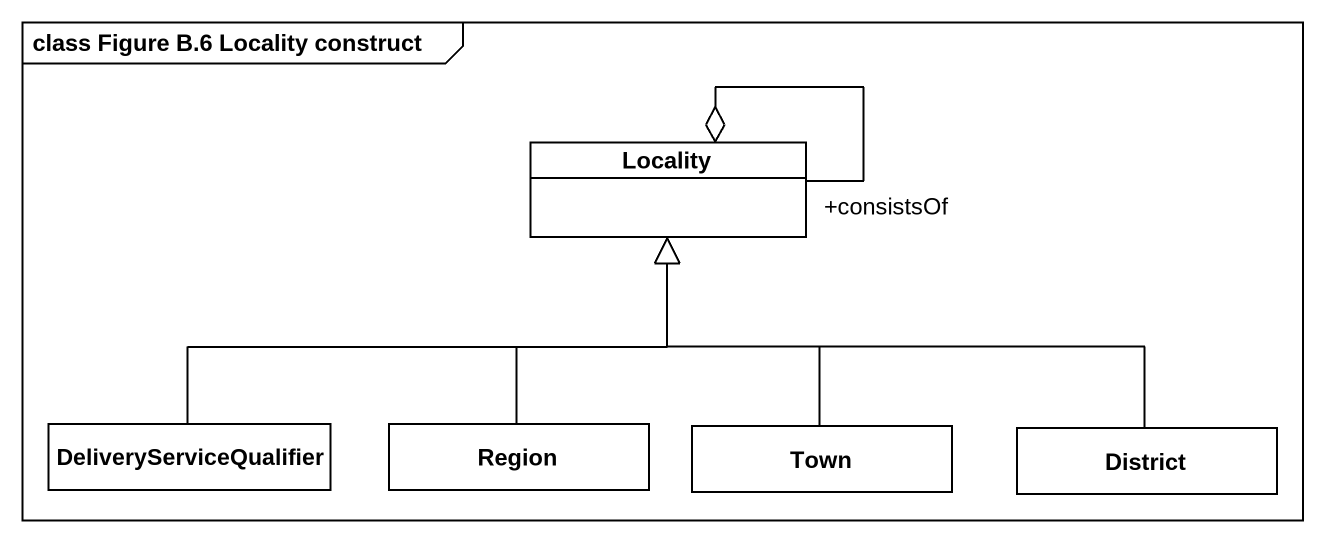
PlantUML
@startuml
mainframe class Figure B.6 Locality construct
hide circle
hide empty members
class Locality #FFFFFF
class DeliveryServiceQualifier
class Region
class Town
class District
Locality "+consistsOf" --o Locality
DeliveryServiceQualifier -right-|> Locality
Region -up-|> Locality
Town -up-|> Locality
District -left-|> Locality
@enduml
